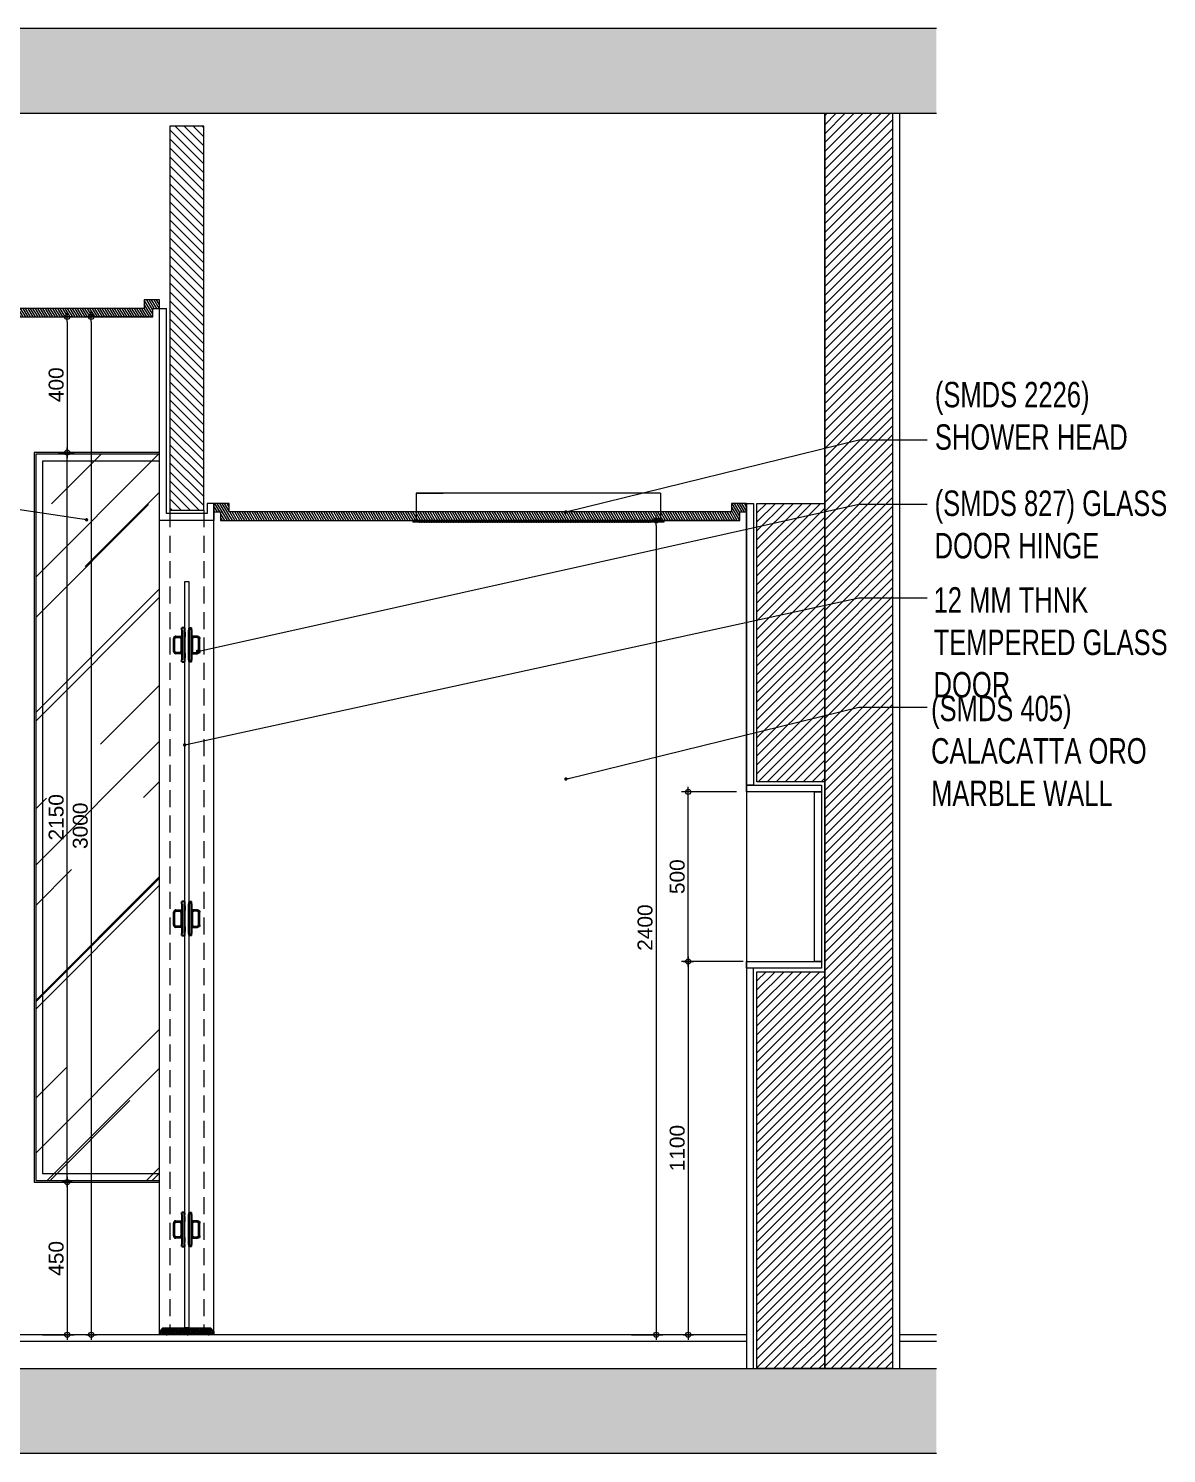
# Model space of a CAD drawing. Header units: inches. Extents: x 258415 to 640093, y 441672 to 945769.
# Drawn here: x 329565 to 332918, y 459374 to 463574 of the extents above; entities that cross this region are included whole.
import ezdxf

# ---------------------------------------------------------------- set-up
doc = ezdxf.new("R2010")
doc.units = ezdxf.units.IN
doc.header["$MEASUREMENT"] = 0
doc.linetypes.add('DASHED2', pattern=[0.375, 0.25, -0.125])
for name, color, linetype, lineweight in [('Beschlag', 5, 'Continuous', 35), ('CQ Glass Door', 4, 'Continuous', 0), ('CQ Gypsum Hatch', 8, 'Continuous', 20), ('CQ Hardware Accs.', 1, 'Continuous', 0), ('CQ Marble', 6, 'Continuous', 0), ('CQ Mirror-Glass', 4, 'Continuous', 0)]:
    doc.layers.add(name, color=color, linetype=linetype, lineweight=lineweight)
for name, color, linetype in [('CQ Grg Gypsum', 41, 'Continuous'), ('CQ marble hatch', 8, 'Continuous'), ('CQ Plaster', 1, 'Continuous'), ('CQ SANITARY WARES', 212, 'Continuous'), ('CQ section wall', 3, 'Continuous'), ('CQ Section walls', 3, 'Continuous'), ('CQ SPOT DETAIL DIMENSION', 9, 'Continuous'), ('CQ text label', 3, 'Continuous'), ('CQ Wall hatch_CHB', 8, 'Continuous'), ('CQ Wall plan', 3, 'Continuous'), ('CQ_callout', 34, 'Continuous'), ('DIM', 251, 'Continuous'), ('P-SANITARY', 8, 'Continuous'), ('xref grd floor$2$CQ Wall hatch_CHB', 8, 'Continuous')]:
    doc.layers.add(name, color=color, linetype=linetype)
doc.styles.add('DIM 50', font='romans.shx', dxfattribs={"width": 0.75, "height": 100})
doc.styles.get("Standard").update_dxf_attribs({"font": 'arial.ttf'})
doc.dimstyles.new('CQ Anno', dxfattribs={"dimscale": 40, "dimtxt": 2.2, "dimasz": 0.75, "dimexe": 1, "dimexo": 0.5, "dimgap": 0.5, "dimtad": 1, "dimrnd": 1, "dimdsep": 46, "dimtxsty": 'Standard', "dimblk": 'x-04-bw-gf-dim-50$0$DIM12', "dimcen": 0.0025, "dimdle": 0.5, "dimclrd": 8, "dimclre": 8, "dimclrt": 2, "dimazin": 2, "dimtfac": 1, "dimtix": 1, "dimtmove": 1, "dimatfit": 0, "dimfxl": 50, "dimtolj": 1, "dimtzin": 0, "dimlwd": -1, "dimarcsym": 1})
doc.dimstyles.get("Standard").update_dxf_attribs({"dimtxt": 0.18, "dimasz": 0.18, "dimexe": 0.18, "dimexo": 0.0625, "dimgap": 0.09, "dimtad": 0, "dimtih": 1, "dimtoh": 1, "dimdec": 4, "dimzin": 0, "dimdsep": 46, "dimtxsty": 'Standard', "dimcen": 0.09, "dimadec": 0, "dimazin": 0, "dimtfac": 1, "dimtdec": 4, "dimtofl": 0, "dimtmove": 0, "dimatfit": 3, "dimfxl": 1, "dimtolj": 1, "dimtzin": 0, "dimarcsym": 0})
pattern_1 = [(45, (0, 0), (-13.25825215, 13.25825215), [])]

# ---------------------------------------------------------------- blocks, each defined once
blk = doc.blocks.new('section c and d ff12')
at = {"layer": 'CQ Wall hatch_CHB', "ltscale": 300, "extrusion": (1.65644e-08, -2.02966e-09, 1)}
h = blk.add_hatch(dxfattribs=at)
h.set_pattern_fill('AR-CONC', color=256, scale=10, angle=-13.9714, style=0)
h.set_pattern_definition([(36.028577, (7745.6, -14615.695), (68.0890203, -23.40695), [7.5, -82.5]), (341.028577, (7745.6, -14615.695), (4.696116, 76.343932), [6, -66]), (86.480021, (7751.27, -14617.646), (72.7851354, 52.936981), [6.374019, -70.114211]), (32.212777, (7750.43, -14596.29), (99.570572, -41.829513), [11.25, -123.75]), (82.664212, (7758.72, -14599.77), (114.220033, 71.96377), [9.561034, -105.171376]), (337.21274, (7750.43, -14596.29), (114.220033, 71.96377), [9, -99]), (7.028577, (7758.923, -14603.554), (48.2040844, -53.482392), [7.5, -82.5]), (312.028577, (7758.92, -14603.55), (41.119588, 64.495185), [6, -66]), (57.480021, (7762.94, -14608.01), (89.323671, 11.012793), [6.374019, -70.114211]), (23.5285767, (7745.598, -14615.695), (9.2173322, 32.010976), [0, -65.2, 0, -67, 0, -66.25]), (353.528577, (7745.598, -14615.695), (35.0512903, 31.9228578), [0, -38.2, 0, -63.7, 0, -25.25]), (313.5285767, (7723.957, -14610.311), (51.2584374, -15.0772595), [0, -25, 0, -78, 0, -103.5]), (303.528577, (7714.253, -14607.897), (59.0102484, -4.3659754), [0, -32.5, 0, -51.8, 0, -73.5])])
h.paths.add_polyline_path([(327558, 463573.9), (327558, 463323.9), (332240.1, 463323.9), (332240.1, 463573.9)])
h.paths.add_polyline_path([(327558, 459623.9), (327558, 459373.9), (332240.1, 459373.9), (332240.1, 459623.9)])
at = {"layer": 'CQ Wall hatch_CHB'}
h = blk.add_hatch(dxfattribs=at)
h.set_pattern_fill('ANSI31,_O', color=8, scale=150)
h.set_pattern_definition(pattern_1)
h.paths.add_polyline_path([(327711.2, 463323.9), (327911.2, 463323.9), (327911.2, 459623.9), (327711.2, 459623.9)])
at = {"layer": 'CQ Wall hatch_CHB', "extrusion": (1.65644e-08, -2.02966e-09, 1)}
h = blk.add_hatch(dxfattribs=at)
h.set_pattern_fill('ANSI31,_O', color=8, scale=150)
h.set_pattern_definition([(45, (428482.763, 493517.67), (-13.258252, 13.258252), [])])
h.paths.add_polyline_path([(331911.2, 463323.9), (332111.2, 463323.9), (332111.2, 459623.9), (331911.2, 459623.9)])
at = {"layer": 'CQ Wall hatch_CHB'}
h = blk.add_hatch(dxfattribs=at)
h.set_pattern_fill('ANSI31,_O', color=8, scale=150)
h.set_pattern_definition(pattern_1)
h.paths.add_polyline_path([(331711.2, 462173.9), (331911.2, 462173.9), (331911.2, 461353.9), (331711.2, 461353.9)])
h = blk.add_hatch(dxfattribs=at)
h.set_pattern_fill('ANSI31,_O', color=8, scale=150)
h.set_pattern_definition(pattern_1)
h.paths.add_polyline_path([(331711.2, 460793.9), (331911.2, 460793.9), (331911.2, 459623.9), (331711.2, 459623.9)])
at = {"layer": 'CQ Marble', "lineweight": 0, "ltscale": 0.03}
for q in [(331681, 459623.9, 0), (331701, 462173.9, 0)]:
    blk.add_line((331681, 462173.9, 0), q, dxfattribs=at)
at = {"layer": 'CQ Marble', "lineweight": 0, "ltscale": 0.03, "elevation": 0}
for points in [[(327941.2, 463323.9), (327921.2, 463323.9), (327921.2, 459623.9), (327941.2, 459623.9)], [(331681, 461343.9), (331901.2, 461343.9), (331901.2, 461323.9), (331681, 461323.9)], [(331881.2, 461323.9), (331901.2, 461323.9), (331901.2, 460823.9), (331881.2, 460823.9)], [(331681, 460823.9), (331901.2, 460823.9), (331901.2, 460803.9), (331681, 460803.9)], [(331701, 460803.9), (331681, 460803.9), (331681, 459623.9), (331701, 459623.9)]]:
    blk.add_lwpolyline(points, close=True, dxfattribs=at)
blk.add_lwpolyline([(331701, 462173.9), (331701, 461343.9), (331681, 461343.9), (331681, 462173.9)], dxfattribs=at)
at = {"layer": 'CQ Marble', "lineweight": 0, "ltscale": 0.03, "extrusion": (1.65644e-08, -2.02966e-09, 1), "elevation": 0}
for points in [[(327691.2, 459723.9), (327558, 459723.9)], [(327691.2, 459703.9), (327558, 459703.9)], [(331681, 459723.9), (327941.2, 459723.9)], [(331681, 459703.9), (327941.2, 459703.9)], [(332240.1, 459723.9), (332131.2, 459723.9)], [(332240.1, 459703.9), (332131.2, 459703.9)]]:
    blk.add_lwpolyline(points, dxfattribs=at)
at = {"layer": 'CQ Plaster'}
for p, q in [((327691.2, 463323.9, 0), (327691.2, 459623.9, 0)), ((332131.2, 463323.9, 0), (332131.2, 459623.9, 0))]:
    blk.add_line(p, q, dxfattribs=at)
at = {"layer": 'CQ Section walls'}
for p, q in [((327711.2, 463323.9, 0), (327711.2, 459623.9, 0)), ((327911.2, 463323.9, 0), (327911.2, 459623.9, 0)), ((331911.2, 463323.9, 0), (331911.2, 459623.9, 0)), ((332111.2, 463323.9, 0), (332111.2, 459723.9, 0))]:
    blk.add_line(p, q, dxfattribs=at)
at = {"layer": 'CQ Section walls', "extrusion": (1.65644e-08, -2.02966e-09, 1), "elevation": 0}
for points in [[(332240.1, 463573.9), (327558, 463573.9)], [(327558, 463323.9), (332240.1, 463323.9)], [(327558, 459623.9), (332240.1, 459623.9)], [(332240.1, 459373.9), (327558, 459373.9)]]:
    blk.add_lwpolyline(points, dxfattribs=at)
blk.add_lwpolyline([(331911.2, 463323.9), (332111.2, 463323.9), (332111.2, 459623.9), (331911.2, 459623.9)], close=True, dxfattribs=at)
at = {"layer": 'CQ Section walls', "elevation": 0}
for points in [[(331711.2, 462173.9), (331911.2, 462173.9), (331911.2, 461353.9), (331711.2, 461353.9)], [(331711.2, 460793.9), (331911.2, 460793.9), (331911.2, 459623.9), (331711.2, 459623.9)]]:
    blk.add_lwpolyline(points, close=True, dxfattribs=at)
at = {"layer": 'CQ text label', "elevation": 0}
blk.add_lwpolyline([(327711.2, 463323.9), (327911.2, 463323.9), (327911.2, 459623.9), (327711.2, 459623.9)], close=True, dxfattribs=at)
blk = doc.blocks.new('agitus L_7110 elevation b')
at = {"layer": 'Beschlag'}
for p, q in [((118950.4, 1988), (118950.4, 2026)), ((118952.4, 1988), (118952.4, 2026)), ((118952.5, 1988), (118952.5, 2026)), ((118956.4, 2032), (118974.4, 2032)), ((118956.4, 2030), (118968.4, 2030)), ((118956.4, 2029.9), (118968.4, 2029.9)), ((118972.3, 2026), (118972.3, 1988)), ((118972.4, 2026), (118972.4, 1988)), ((118981.4, 2057), (118974.4, 2057)), ((118974.4, 2051), (118974.4, 2057)), ((118974.4, 2051), (118974.4, 1963)), ((118981.4, 2057), (118981.4, 2051)), ((118981.4, 2055.6), (118981.9, 2055.6)), ((118981.4, 2051), (118981.4, 1963)), ((118981.9, 2055.6), (118981.9, 2050.8)), ((118981.9, 1962.8), (118981.9, 2050.8)), ((118981.9, 2046.5), (118982.4, 2046.5)), ((118982.4, 2043.5), (118981.9, 2043.5)), ((118981.9, 2042), (118982.4, 2042)), ((118981.9, 2034), (118982.4, 2034)), ((118981.9, 2032), (118982.4, 2032)), ((118982.4, 2032), (118981.9, 2032)), ((118982.4, 2046.5), (118982.4, 2046.5)), ((118982.4, 2045), (118982.4, 2046.5)), ((118982.4, 2045), (118982.4, 2031)), ((118982.4, 2026), (118982.4, 2031)), ((118982.4, 1988), (118982.4, 2026)), ((118968.4, 1984.1), (118956.4, 1984.1)), ((118968.4, 1984), (118956.4, 1984)), ((118974.4, 1982), (118956.4, 1982)), ((118982.4, 1982), (118981.9, 1982)), ((118981.9, 1982), (118982.4, 1982)), ((118981.9, 1980), (118982.4, 1980)), ((118982.4, 1983), (118982.4, 1988)), ((118982.4, 1983), (118982.4, 1969)), ((118974.4, 1957), (118974.4, 1963)), ((118974.4, 1957), (118981.4, 1957)), ((118981.4, 1963), (118981.4, 1957)), ((118981.4, 1958), (118981.9, 1958)), ((118981.9, 1972), (118982.4, 1972)), ((118982.4, 1970.5), (118981.9, 1970.5)), ((118981.9, 1967.5), (118982.4, 1967.5)), ((118981.9, 1962.8), (118981.9, 1958)), ((118982.4, 1967.5), (118982.4, 1969)), ((118982.4, 1967.5), (118982.4, 1967.5))]:
    blk.add_line(p, q, dxfattribs=at)
for centre, radius, start, end in [((118956.4, 2026), 6, 90, 180), ((118956.4, 2026), 4, 90, 180), ((118956.4, 2026), 3.9, 90, 180), ((118968.4, 2026), 4, 0, 90), ((118968.4, 2026), 3.9, 0, 90), ((118956.4, 1988), 6, 180, 270), ((118956.4, 1988), 4, 180, 270), ((118956.4, 1988), 3.9, 180, 270), ((118968.4, 1988), 4, 270, 0), ((118968.4, 1988), 3.9, 270, 0)]:
    blk.add_arc(centre, radius, start, end, dxfattribs=at)
blk = doc.blocks.new('section glass door')
at = {"layer": 'CQ marble hatch', "ltscale": 1000}
h = blk.add_hatch(dxfattribs=at)
h.set_pattern_fill('ANSI36', color=256, scale=25, angle=90, style=0)
h.set_pattern_definition([(135, (833347.281, 105124.397), (-6.076698901, 1.657281518), [7.8125, -1.5625, 0, -1.5625])])
h.paths.add_polyline_path([(329961.2, 459743.9), (330101.2, 459743.9), (330111.2, 459733.9), (330111.2, 459723.9), (329951.2, 459723.9), (329951.2, 459733.9)])
at = {"layer": 'xref grd floor$2$CQ Wall hatch_CHB'}
h = blk.add_hatch(dxfattribs=at)
h.set_pattern_fill('ANSI31,_O', color=8, scale=150, angle=90)
h.set_pattern_definition([(135, (0, -37.929), (-13.25825215, -13.25825215), [])])
h.paths.add_polyline_path([(329981.2, 462153.9), (330081.2, 462153.9), (330081.2, 463285.9), (329981.2, 463285.9)])
at = {"layer": 'CQ Glass Door', "lineweight": 0, "elevation": 0}
blk.add_lwpolyline([(330037.2, 459743.9), (330025.2, 459743.9), (330025.2, 461943.9), (330037.2, 461943.9)], close=True, dxfattribs=at)
at = {"layer": 'CQ Marble', "lineweight": 0, "ltscale": 1000}
for p, q in [((329951.2, 459723.9, 0), (329951.2, 462748.9, 0)), ((329951.2, 462748.9, 0), (329971.2, 462748.9, 0)), ((330111.2, 462173.9, 0), (330091.2, 462173.9, 0)), ((330111.2, 459723.9, 0), (330111.2, 462173.9, 0))]:
    blk.add_line(p, q, dxfattribs=at)
at = {"layer": 'CQ Marble', "lineweight": 0, "ltscale": 1000, "elevation": 0}
for points in [[(330091.2, 462173.9), (330091.2, 462143.9), (329971.2, 462143.9), (329971.2, 462748.9)], [(330111.2, 462173.9), (330111.2, 462123.9), (329951.2, 462123.9), (329951.2, 462710.9)]]:
    blk.add_lwpolyline(points, dxfattribs=at)
at = {"layer": 'CQ Marble', "color": 6, "elevation": 0}
blk.add_lwpolyline([(329961.2, 459743.9), (330101.2, 459743.9), (330111.2, 459733.9), (330111.2, 459723.9), (329951.2, 459723.9), (329951.2, 459733.9)], close=True, dxfattribs=at)
at = {"layer": 'CQ section wall', "color": 251, "linetype": 'DASHED2', "ltscale": 200}
for p, q in [((329981.2, 462153.9, 0), (329981.2, 459723.9, 0)), ((330081.2, 462153.9, 0), (330081.2, 459723.9, 0))]:
    blk.add_line(p, q, dxfattribs=at)
at = {"layer": 'CQ Wall plan', "elevation": 0}
blk.add_lwpolyline([(329981.2, 462153.9), (330081.2, 462153.9), (330081.2, 463285.9), (329981.2, 463285.9)], close=True, dxfattribs=at)
at = {"layer": 'CQ Hardware Accs.'}
for p in [(211042.8, 459750.1, 0), (211042.8, 458943.4, 0), (211042.7, 458027.1, 0)]:
    blk.add_blockref('agitus L_7110 elevation b', p, dxfattribs=at)
at = {"layer": 'CQ Hardware Accs.', "xscale": -1, "rotation": 359.9999999999997}
for p in [(449019.6, 459750.1, 0), (449019.6, 458943.4, 0), (449019.6, 458027.1, 0)]:
    blk.add_blockref('agitus L_7110 elevation b', p, dxfattribs=at)
blk = doc.blocks.new('hansgrohe shower heaven')
at = {"layer": 'P-SANITARY', "elevation": 0, "flags": 128}
for points in [[(4975, -11126.2), (5695, -11126.2)], [(4975, -11126.2), (5695, -11126.2)], [(4975, -11126.2), (4975, -11206.2)], [(5695, -11126.2), (5695, -11206.2)], [(4965, -11206.2), (5705, -11206.2)], [(4965, -11206.2), (4965, -11211.2)], [(4965, -11211.2), (5705, -11211.2)], [(5705, -11206.2), (5705, -11211.2)]]:
    blk.add_lwpolyline(points, dxfattribs=at)
at = {"layer": 'P-SANITARY', "lineweight": 0, "elevation": 0, "flags": 128}
blk.add_lwpolyline([(5695, -11126.2), (5615, -11126.2)], dxfattribs=at)
at = {"layer": 'P-SANITARY', "lineweight": 0}
for centre in [(5005, -11211.2), (5010, -11211.2), (5015, -11211.2), (5020, -11211.2), (5025, -11211.2), (5030, -11211.2), (5035, -11211.2), (5040, -11211.2), (5045, -11211.2), (5050, -11211.2), (5055, -11211.2), (5060, -11211.2), (5065, -11211.2), (5070, -11211.2), (5075, -11211.2), (5080, -11211.2), (5085, -11211.2), (5090, -11211.2), (5095, -11211.2), (5100, -11211.2), (5105, -11211.2), (5110, -11211.2), (5115, -11211.2), (5120, -11211.2), (5125, -11211.2), (5130, -11211.2), (5135, -11211.2), (5140, -11211.2), (5145, -11211.2), (5150, -11211.2), (5155, -11211.2), (5160, -11211.2), (5165, -11211.2), (5170, -11211.2), (5175, -11211.2), (5180, -11211.2), (5185, -11211.2), (5190, -11211.2), (5195, -11211.2), (5200, -11211.2), (5205, -11211.2), (5210, -11211.2), (5215, -11211.2), (5220, -11211.2), (5225, -11211.2), (5230, -11211.2), (5235, -11211.2), (5240, -11211.2), (5245, -11211.2), (5250, -11211.2), (5255, -11211.2), (5260, -11211.2), (5265, -11211.2), (5270, -11211.2), (5275, -11211.2), (5280, -11211.2), (5285, -11211.2), (5290, -11211.2), (5295, -11211.2), (5300, -11211.2), (5305, -11211.2), (5310, -11211.2), (5315, -11211.2), (5320, -11211.2), (5325, -11211.2), (5330, -11211.2), (5335, -11211.2), (5340, -11211.2), (5345, -11211.2), (5350, -11211.2), (5355, -11211.2), (5360, -11211.2), (5365, -11211.2), (5370, -11211.2), (5375, -11211.2), (5380, -11211.2), (5385, -11211.2), (5390, -11211.2), (5395, -11211.2), (5400, -11211.2), (5405, -11211.2), (5410, -11211.2), (5415, -11211.2), (5420, -11211.2), (5425, -11211.2), (5430, -11211.2), (5435, -11211.2), (5440, -11211.2), (5445, -11211.2), (5450, -11211.2), (5455, -11211.2), (5460, -11211.2), (5465, -11211.2), (5470, -11211.2), (5475, -11211.2), (5480, -11211.2), (5485, -11211.2), (5490, -11211.2), (5495, -11211.2), (5500, -11211.2), (5505, -11211.2), (5510, -11211.2), (5515, -11211.2), (5520, -11211.2), (5525, -11211.2), (5530, -11211.2), (5535, -11211.2), (5540, -11211.2), (5545, -11211.2), (5550, -11211.2), (5555, -11211.2), (5560, -11211.2), (5565, -11211.2), (5570, -11211.2), (5575, -11211.2), (5580, -11211.2), (5585, -11211.2), (5590, -11211.2), (5595, -11211.2), (5600, -11211.2), (5605, -11211.2), (5610, -11211.2), (5615, -11211.2), (5620, -11211.2), (5625, -11211.2), (5630, -11211.2), (5635, -11211.2), (5640, -11211.2), (5645, -11211.2), (5650, -11211.2), (5655, -11211.2), (5660, -11211.2), (5665, -11211.2), (5670, -11211.2), (5675, -11211.2), (5680, -11211.2), (5685, -11211.2)]:
    blk.add_arc(centre, 1, 180, 0, dxfattribs=at)
blk = doc.blocks.new('x-04-bw-gf-dim-50$0$DIM12')
at = {"color": 8}
blk.add_line((-1, 0), (1, 0), dxfattribs=at)
blk.add_line((0, -1), (0, 1))
blk.add_circle((0, 0), 0.5)
blk = doc.blocks.new('*D423')
at = {"layer": 'Defpoints', "color": 0, "transparency": 16777216}
for p in [(329581.2, 460173.9), (329596.3, 459723.9, 0), (329679.1, 459723.9)]:
    blk.add_point(p, dxfattribs=at)
at = {"layer": 'DIM', "color": 8, "lineweight": -2, "transparency": 16777216}
for p, q in [((329591.2, 460173.9), (329699.1, 460173.9)), ((329606.3, 459723.9), (329699.1, 459723.9))]:
    blk.add_line(p, q, dxfattribs=at)
at = {"layer": 'DIM', "color": 8, "transparency": 16777216}
blk.add_line((329679.1, 460158.9), (329679.1, 459738.9), dxfattribs=at)
at = {"layer": 'DIM', "color": 8, "transparency": 16777216, "xscale": 15, "yscale": 15, "zscale": 15}
for p, rotation in [((329679.1, 460173.9), 90), ((329679.1, 459723.9), 270)]:
    blk.add_blockref('x-04-bw-gf-dim-50$0$DIM12', p, dxfattribs=dict(at, rotation=rotation))
at = {"layer": 'DIM', "color": 2, "transparency": 16777216, "insert": (329646.6, 459948.9), "char_height": 44, "attachment_point": 5, "rotation": 90}
blk.add_mtext('\\A1;450', dxfattribs=at)
blk = doc.blocks.new('*D422')
at = {"layer": 'Defpoints', "color": 0, "transparency": 16777216}
for p in [(329927.2, 462723.9), (329750, 459723.9), (329927.2, 459723.9)]:
    blk.add_point(p, dxfattribs=at)
at = {"layer": 'DIM', "color": 8, "lineweight": -2, "transparency": 16777216}
for p, q in [((329917.2, 462723.9), (329730, 462723.9)), ((329917.2, 459723.9), (329730, 459723.9))]:
    blk.add_line(p, q, dxfattribs=at)
at = {"layer": 'DIM', "color": 8, "transparency": 16777216}
blk.add_line((329750, 462708.9), (329750, 459738.9), dxfattribs=at)
at = {"layer": 'DIM', "color": 8, "transparency": 16777216, "xscale": 15, "yscale": 15, "zscale": 15}
for p, rotation in [((329750, 462723.9), 90), ((329750, 459723.9), 270)]:
    blk.add_blockref('x-04-bw-gf-dim-50$0$DIM12', p, dxfattribs=dict(at, rotation=rotation))
at = {"layer": 'DIM', "color": 2, "transparency": 16777216, "insert": (329717.6, 461223.9), "char_height": 44, "attachment_point": 5, "rotation": 90}
blk.add_mtext('\\A1;3000', dxfattribs=at)
blk = doc.blocks.new('*D424')
at = {"layer": 'Defpoints', "color": 0, "transparency": 16777216}
for p in [(329643.1, 462323.9), (329679.1, 462323.9), (329581.2, 460173.9)]:
    blk.add_point(p, dxfattribs=at)
at = {"layer": 'DIM', "color": 8, "lineweight": -2, "transparency": 16777216}
for p, q in [((329653.1, 462323.9), (329699.1, 462323.9)), ((329591.2, 460173.9), (329699.1, 460173.9))]:
    blk.add_line(p, q, dxfattribs=at)
at = {"layer": 'DIM', "color": 8, "transparency": 16777216}
blk.add_line((329679.1, 460188.9), (329679.1, 462308.9), dxfattribs=at)
at = {"layer": 'DIM', "color": 8, "transparency": 16777216, "xscale": 15, "yscale": 15, "zscale": 15}
for p, rotation in [((329679.1, 462323.9), 90), ((329679.1, 460173.9), 270)]:
    blk.add_blockref('x-04-bw-gf-dim-50$0$DIM12', p, dxfattribs=dict(at, rotation=rotation))
at = {"layer": 'DIM', "color": 2, "transparency": 16777216, "insert": (329646.6, 461248.9), "char_height": 44, "attachment_point": 5, "rotation": 90}
blk.add_mtext('\\A1;2150', dxfattribs=at)
blk = doc.blocks.new('*D425')
at = {"layer": 'Defpoints', "color": 0, "transparency": 16777216}
for p in [(329643.1, 462723.9, 0), (329643.1, 462323.9), (329679.1, 462323.9)]:
    blk.add_point(p, dxfattribs=at)
at = {"layer": 'DIM', "color": 8, "lineweight": -2, "transparency": 16777216}
for p, q in [((329653.1, 462723.9), (329699.1, 462723.9)), ((329653.1, 462323.9), (329699.1, 462323.9))]:
    blk.add_line(p, q, dxfattribs=at)
at = {"layer": 'DIM', "color": 8, "transparency": 16777216}
blk.add_line((329679.1, 462708.9), (329679.1, 462338.9), dxfattribs=at)
at = {"layer": 'DIM', "color": 8, "transparency": 16777216, "xscale": 15, "yscale": 15, "zscale": 15}
for p, rotation in [((329679.1, 462723.9), 90), ((329679.1, 462323.9), 270)]:
    blk.add_blockref('x-04-bw-gf-dim-50$0$DIM12', p, dxfattribs=dict(at, rotation=rotation))
at = {"layer": 'DIM', "color": 2, "transparency": 16777216, "insert": (329646.6, 462523.9), "char_height": 44, "attachment_point": 5, "rotation": 90}
blk.add_mtext('\\A1;400', dxfattribs=at)
blk = doc.blocks.new('*D426')
at = {"layer": 'Defpoints', "color": 0, "transparency": 16777216}
for p in [(331661, 462123.9, 0), (331331.5, 459723.9, 0), (331414.4, 459723.9)]:
    blk.add_point(p, dxfattribs=at)
at = {"layer": 'DIM', "color": 8, "lineweight": -2, "transparency": 16777216}
for p, q in [((331651, 462123.9), (331394.4, 462123.9)), ((331341.5, 459723.9), (331434.4, 459723.9))]:
    blk.add_line(p, q, dxfattribs=at)
at = {"layer": 'DIM', "color": 8, "transparency": 16777216}
blk.add_line((331414.4, 462108.9), (331414.4, 459738.9), dxfattribs=at)
at = {"layer": 'DIM', "color": 8, "transparency": 16777216, "xscale": 15, "yscale": 15, "zscale": 15}
for p, rotation in [((331414.4, 462123.9), 90), ((331414.4, 459723.9), 270)]:
    blk.add_blockref('x-04-bw-gf-dim-50$0$DIM12', p, dxfattribs=dict(at, rotation=rotation))
at = {"layer": 'DIM', "color": 2, "transparency": 16777216, "insert": (331381.9, 460923.9), "char_height": 44, "attachment_point": 5, "rotation": 90}
blk.add_mtext('\\A1;2400', dxfattribs=at)
blk = doc.blocks.new('*D427')
at = {"layer": 'Defpoints', "color": 0, "transparency": 16777216}
for p in [(331681, 460823.9, 0), (331509, 459723.9), (331686.2, 459723.9)]:
    blk.add_point(p, dxfattribs=at)
at = {"layer": 'DIM', "color": 8, "lineweight": -2, "transparency": 16777216}
for p, q in [((331671, 460823.9), (331489, 460823.9)), ((331676.2, 459723.9), (331489, 459723.9))]:
    blk.add_line(p, q, dxfattribs=at)
at = {"layer": 'DIM', "color": 8, "transparency": 16777216}
blk.add_line((331509, 460808.9), (331509, 459738.9), dxfattribs=at)
at = {"layer": 'DIM', "color": 8, "transparency": 16777216, "xscale": 15, "yscale": 15, "zscale": 15}
for p, rotation in [((331509, 460823.9), 90), ((331509, 459723.9), 270)]:
    blk.add_blockref('x-04-bw-gf-dim-50$0$DIM12', p, dxfattribs=dict(at, rotation=rotation))
at = {"layer": 'DIM', "color": 2, "transparency": 16777216, "insert": (331476.6, 460273.9), "char_height": 44, "attachment_point": 5, "rotation": 90}
blk.add_mtext('\\A1;1100', dxfattribs=at)
blk = doc.blocks.new('*D428')
at = {"layer": 'Defpoints', "color": 0, "transparency": 16777216}
for p in [(331509, 461323.9), (331661, 461323.9, 0), (331681, 460823.9, 0)]:
    blk.add_point(p, dxfattribs=at)
at = {"layer": 'DIM', "color": 8, "lineweight": -2, "transparency": 16777216}
for p, q in [((331651, 461323.9), (331489, 461323.9)), ((331671, 460823.9), (331489, 460823.9))]:
    blk.add_line(p, q, dxfattribs=at)
at = {"layer": 'DIM', "color": 8, "transparency": 16777216}
blk.add_line((331509, 460838.9), (331509, 461308.9), dxfattribs=at)
at = {"layer": 'DIM', "color": 8, "transparency": 16777216, "xscale": 15, "yscale": 15, "zscale": 15}
for p, rotation in [((331509, 461323.9), 90), ((331509, 460823.9), 270)]:
    blk.add_blockref('x-04-bw-gf-dim-50$0$DIM12', p, dxfattribs=dict(at, rotation=rotation))
at = {"layer": 'DIM', "color": 2, "transparency": 16777216, "insert": (331476.6, 461073.9), "char_height": 44, "attachment_point": 5, "rotation": 90}
blk.add_mtext('\\A1;500', dxfattribs=at)

msp = doc.modelspace()

# ---------------------------------------------------------------- hatches: boundary and pattern name
at = {"layer": 'CQ Gypsum Hatch'}
h = msp.add_hatch(dxfattribs=at)
h.set_pattern_fill('ANSI31', color=256, scale=50, angle=76.028577, style=0)
edge = h.paths.add_edge_path()
edge.add_line((329906.166, 462748.854), (328060.172, 462748.854))
edge.add_line((328060.172, 462748.854), (328060.172, 462773.854))
edge.add_line((328060.172, 462773.854), (328015.172, 462773.854))
edge.add_line((328015.172, 462773.854), (328015.172, 462748.854))
edge.add_line((328015.172, 462748.854), (328035.172, 462748.854))
edge.add_line((328035.172, 462748.854), (328035.172, 462723.855))
edge.add_line((328035.172, 462723.855), (329931.166, 462723.855))
edge.add_line((329931.166, 462723.855), (329931.166, 462748.854))
edge.add_line((329931.166, 462748.854), (329951.166, 462748.854))
edge.add_line((329951.166, 462748.854), (329951.166, 462773.854))
edge.add_line((329951.166, 462773.854), (329906.166, 462773.854))
edge.add_line((329906.166, 462773.854), (329906.166, 462748.854))
edge.add_line((329906.166, 462748.854), (328060.172, 462748.854))
h = msp.add_hatch(dxfattribs=at)
h.set_pattern_fill('ANSI31', color=256, scale=50, angle=76.028577, style=0)
edge = h.paths.add_edge_path()
edge.add_line((331636.045, 462148.854), (330156.174, 462148.854))
edge.add_line((330156.174, 462148.854), (330156.174, 462173.854))
edge.add_line((330156.174, 462173.854), (330111.174, 462173.854))
edge.add_line((330111.174, 462173.854), (330111.174, 462148.854))
edge.add_line((330111.174, 462148.854), (330131.174, 462148.854))
edge.add_line((330131.174, 462148.854), (330131.174, 462123.855))
edge.add_line((330131.174, 462123.855), (331661.045, 462123.855))
edge.add_line((331661.045, 462123.855), (331661.045, 462148.854))
edge.add_line((331661.045, 462148.854), (331681.045, 462148.854))
edge.add_line((331681.045, 462148.854), (331681.045, 462173.854))
edge.add_line((331681.045, 462173.854), (331636.045, 462173.854))
edge.add_line((331636.045, 462173.854), (331636.045, 462148.854))
edge.add_line((331636.045, 462148.854), (330156.174, 462148.854))
at = {"layer": 'CQ Mirror-Glass', "lineweight": 0}
h = msp.add_hatch(dxfattribs=at)
h.set_pattern_fill('AR-RROOF', color=134, scale=300, angle=45)
h.paths.add_polyline_path([(329951.174, 462318.855), (329586.174, 462318.855), (329586.174, 460178.855), (329951.174, 460178.855)])

# ---------------------------------------------------------------- linework, layer by layer
at = {"layer": 'CQ Grg Gypsum', "elevation": 0}
for points in [[(329906.166, 462748.854), (328060.172, 462748.854), (328060.172, 462773.854), (328015.172, 462773.854), (328015.172, 462748.854), (328035.172, 462748.854), (328035.172, 462723.855), (329931.166, 462723.855), (329931.166, 462748.854), (329951.166, 462748.854), (329951.166, 462773.854), (329906.166, 462773.854), (329906.166, 462748.854), (328060.172, 462748.854)], [(331636.045, 462148.854), (330156.174, 462148.854), (330156.174, 462173.854), (330111.174, 462173.854), (330111.174, 462148.854), (330131.174, 462148.854), (330131.174, 462123.855), (331661.045, 462123.855), (331661.045, 462148.854), (331681.045, 462148.854), (331681.045, 462173.854), (331636.045, 462173.854), (331636.045, 462148.854), (330156.174, 462148.854)]]:
    msp.add_lwpolyline(points, dxfattribs=at)
at = {"layer": 'CQ Marble', "lineweight": 0, "ltscale": 1000}
msp.add_line((329951.174, 462748.854, 0), (329971.174, 462748.854, 0), dxfattribs=at)
msp.add_lwpolyline([(329951.174, 462323.855), (329581.174, 462323.855), (329581.174, 460173.855), (329951.174, 460173.855)], dxfattribs=at)
at = {"layer": 'CQ Marble', "color": 8, "lineweight": 0, "ltscale": 1000}
msp.add_lwpolyline([(329951.174, 462318.855), (329586.174, 462318.855), (329586.174, 460178.855), (329951.174, 460178.855)], dxfattribs=at)
at = {"layer": 'CQ Mirror-Glass'}
msp.add_lwpolyline([(329951.174, 462298.855), (329606.174, 462298.855), (329606.174, 460198.855), (329951.174, 460198.855)], dxfattribs=at)
at = {"layer": 'CQ SPOT DETAIL DIMENSION'}
msp.add_lwpolyline([(329951.174, 462318.855), (329586.174, 462318.855), (329586.174, 460178.855), (329951.174, 460178.855)], close=True, dxfattribs=at)

# ---------------------------------------------------------------- block references
at = {"layer": 'CQ SANITARY WARES', "lineweight": 0, "xscale": -1}
msp.add_blockref('hansgrohe shower heaven', (336402.02, 473330.033, 0), dxfattribs=at)
at = {"layer": 'CQ section wall'}
msp.add_blockref('section c and d ff12', (0, 0), dxfattribs=at)
at = {"layer": 'CQ text label'}
msp.add_blockref('section glass door', (0, 0), dxfattribs=at)

# ---------------------------------------------------------------- texts
at = {"layer": 'CQ text label', "color": 3, "ltscale": 500, "char_height": 75, "attachment_point": 1, "style": 'DIM 50'}
for s, insert, width in [('{\\fCityBlueprint|b0|i0|c2|p2;(SMDS 2226) SHOWER HEAD}', (332235.653, 462532.283, 0), 632.84534), ('{\\fCityBlueprint|b0|i0|c2|p2;(SMDS 827) GLASS DOOR HINGE}', (332234.977, 462212.117, 0), 711.0842), ('{\\fCityBlueprint|b0|i0|c2|p2;12 MM THNK TEMPERED GLASS DOOR}', (332231.927, 461927.246, 0.001), 777.0149), ('{\\fCityBlueprint|b0|i0|c2|p2;(SMDS 405) CALACATTA ORO MARBLE WALL}', (332224.482, 461607.276), 649.22376)]:
    msp.add_mtext(s, dxfattribs=dict(at, insert=insert, width=width))

# ---------------------------------------------------------------- dimensions: what is measured, and where the dimension line sits
at = {"layer": 'DIM', "color": 8}
for base, p1, p2, angle, picture, middle in [((329679.099, 462323.855), (329643.135, 462723.855, 0), (329643.135, 462323.855), 90, '*D425', (329646.633, 462523.855)), ((329750.035, 459723.855), (329927.166, 462723.855), (329927.166, 459723.855), 90, '*D422', (329717.555, 461223.855)), ((329679.099, 462323.855), (329581.174, 460173.855), (329643.135, 462323.855), 270, '*D424', (329646.633, 461248.855)), ((331414.365, 459723.855), (331661.045, 462123.855, 0), (331331.536, 459723.855, 0), 90, '*D426', (331381.9, 460923.855)), ((331509.021, 461323.855), (331681.047, 460823.855, 0), (331661.045, 461323.855, 0), 270, '*D428', (331476.555, 461073.855)), ((331509.021, 459723.855), (331681.047, 460823.855, 0), (331686.151, 459723.855), 90, '*D427', (331476.555, 460273.855)), ((329679.099, 459723.855), (329581.174, 460173.855), (329596.27, 459723.855, 0), 90, '*D423', (329646.633, 459948.855))]:
    dim = msp.add_linear_dim(base=base, p1=p1, p2=p2, angle=angle, dimstyle='CQ Anno', override={"dimscale": 20}, dxfattribs=at)
    dim.commit()
    dim.dimension.update_dxf_attribs({"geometry": picture, "text_midpoint": middle})

# ---------------------------------------------------------------- leaders
at = {"layer": 'CQ_callout'}
for points in [[(329736.084, 462125.79), (327668.941, 462435.892), (327277.06, 462435.892)], [(331148.328, 462149.072, 0), (332011.624, 462361.074, 0), (332213.028, 462361.074, 0)], [(330063.177, 461738.133, 0), (332011.624, 462171.899, 0), (332213.028, 462171.899, 0)], [(330025.177, 461462.187, 0), (332011.624, 461895.953, 0), (332213.028, 461895.953, 0)], [(331148.328, 461361.74, 0), (332011.624, 461573.742, 0), (332213.028, 461573.742, 0)]]:
    msp.add_leader(points, dimstyle='Standard', override={"dimasz": 10, "dimldrblk": 'Dot', "dimfxl": 0.1, "dimarcsym": 2}, dxfattribs=at)

doc.saveas('drawing.dxf')
